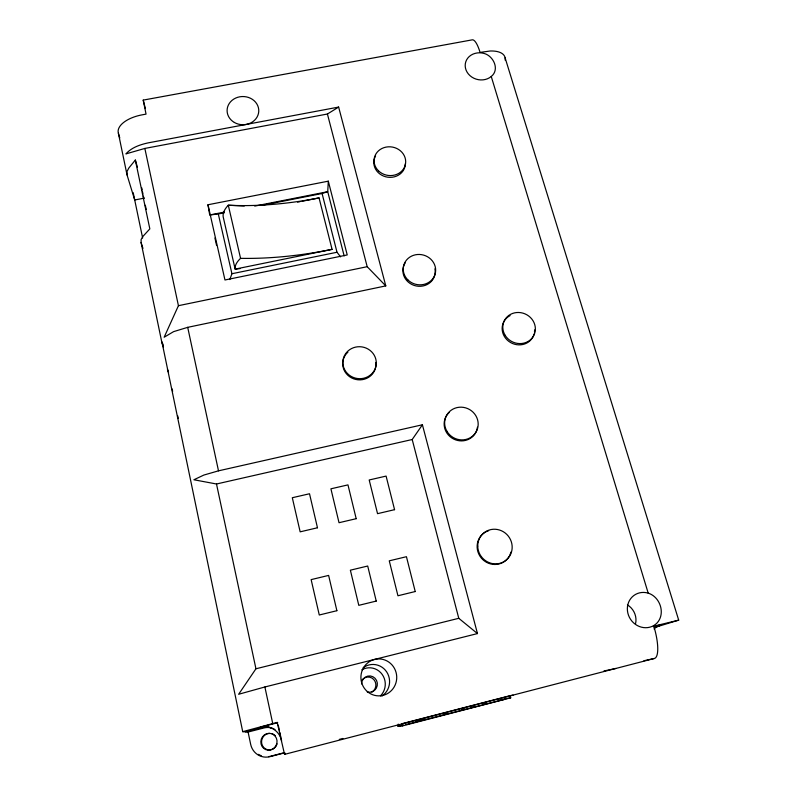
<?xml version="1.0" encoding="UTF-8"?>
<svg xmlns="http://www.w3.org/2000/svg" width="797" height="797" viewBox="0 0 797 797"><rect width="100%" height="100%" fill="white"/><g stroke="black" fill="none" stroke-linecap="round" stroke-linejoin="round"><path stroke-width="1.2" d="M162.688 343.477L163.415 346.984L161.881 342.561L141.089 242.527L141.129 239.479L143.091 236.231L149.836 228.878L135.341 160.048L128.855 167.988L127.002 171.514L127.032 174.892L134.713 199.987L144.406 198.104M209.521 213.845L207.977 204.759L328.304 181.168L327.736 191.698L344.155 255.917M161.881 342.561L161.921 341.863L242.726 731.666L248.086 732.025L263.927 727.97A16.976 16.159 -72.6 0 1 271.279 727.86M229.805 279.568L231.927 273.73L218.308 213.975L209.721 214.981L224.316 212.102M144.845 148.431L178.428 305.689L164.152 337.231L173.616 331.632L187.703 327.338L385.788 285.894L338.635 107.077L148.122 142.882C140.013 144.665 131.565 147.485 125.916 153.901L144.845 148.431L327.418 114.011L338.635 107.077M477.463 633.575L458.773 618.303L255.947 668.783L238.632 694.277L264.883 686.974L477.463 633.575L422.41 424.781L218.498 470.838L203.883 475.052L193.89 479.764L216.495 483.998L412.198 439.516L422.41 424.781M242.726 731.666L277.197 722.401L284.549 754.37L285.256 753.404M491.251 76.492C499.918 69.608 493.542 56.089 484.267 53.489A15.332 13.449 14.6 0 0 466.574 59.934A15.332 13.449 14.6 0 0 471.764 77.03A15.332 13.449 14.6 0 0 491.251 76.492L648.2 593.137C660.016 596.804 665.704 613.292 657.216 622.816A18.052 16.747 56 0 1 635.339 624.3A18.052 16.747 56 0 1 628.634 602.243A18.052 16.747 56 0 1 648.2 593.137M505.109 57.812L678.695 620.146L655.483 627.219M262.263 205.297L322.078 193.492L327.736 191.698L254.731 206.094M283.792 752.816L270.562 756.243A16.617 15.84 -72.3 0 1 268.489 756.632M284.758 752.826L270.024 756.642A16.946 16.149 -72.3 0 1 250.656 744.298L248.086 732.025M339.343 739.387L342.939 738.45M510.13 695.661L402.037 723.686L402.565 725.888L510.708 697.823L510.13 695.661L513.069 695.114M284.549 754.37L654.327 658.481A30.844 8.618 73.3 0 0 653.819 626.173L678.695 620.146M400.044 725.738L397.753 726.326L402.565 725.888M403.551 724.991L398.739 726.236L398.231 724.114M415.576 721.873L419.182 720.936M421.593 720.309L425.2 719.372M443.232 714.7L446.838 713.763M461.274 710.017L464.88 709.081M470.888 707.517L474.494 706.58M482.912 704.399L486.519 703.462M498.543 700.344L502.15 699.407M653.381 626.721L661.38 624.679A17.823 16.428 58.2 0 0 654.068 628.972M245.546 731.855L262.183 727.601A17.833 16.986 -72.4 0 1 270.97 727.771M655.533 627.03L659.039 626.133M643.926 660.733L654.327 658.481M603.947 670.974L615.882 668.454M178.428 305.689L367.188 266.696L385.788 285.894M332.07 249.351L235.145 269.107L223.19 216.864A49.006 20.323 -12.9 0 1 228.301 205.227A215.2 105.543 -14.7 0 0 319.049 197.905L332.07 249.351A218.438 96.347 -14.7 0 1 240.564 258.338A49.613 18.461 -13.1 0 0 235.145 269.107L240.076 268.609M231.927 273.73L337.011 252.26L340.578 256.863M218.308 213.975L224.415 212.769M297.6 202.149L299.981 201.671M302.063 201.262L319.049 197.905M127.032 174.892L118.394 133.288A27.497 13.489 -9.4 0 1 142.105 114.848L146.04 114.12L143.221 100.103L472.213 39.85A26.929 6.655 81.2 0 1 480.073 52.403L490.205 50.998A26.48 12.513 -19.2 0 1 505.129 60.094M504.102 698.989L510.708 697.823M501.203 699.836L505.527 699.079L405.982 724.543M244.3 206.005L228.301 205.227L240.564 258.338M277.197 722.401L277.725 722.72L260.26 727.183A18.789 17.883 -72.2 0 1 281.61 740.752M167.43 369.29L168.546 372.398M141.089 242.527L142.972 248.425M143.221 100.103L145.383 108.591M118.394 133.288L119.779 137.931M135.36 160.048L137.373 167.121M327.418 114.011L367.188 266.696M412.198 439.516L458.773 618.303M328.304 181.168L347.223 254.94L224.963 279.986L207.977 204.759M322.078 193.492L337.011 252.26M214.921 238.004L216.555 245.277M278.243 725.131L279.279 729.932M279.797 732.343L280.833 737.145M187.703 327.338L218.498 470.838M264.883 686.974L272.733 723.546M216.495 483.998L255.947 668.783M133.199 192.715L142.623 237.974M172.142 388.946L172.64 391.337M177.741 415.875L178.239 418.286M363.173 667.747A17.155 16.617 89.7 0 1 386.675 671.911A17.155 16.617 89.7 0 1 381.952 696.04M361.858 669.789A16.348 15.83 -89.4 0 1 382.211 674.451A16.348 15.83 -89.4 0 1 380.438 695.901M271.907 733.688A8.319 7.92 -72.7 0 1 275.373 735.89M277.087 743.92A8.319 7.92 -72.7 0 1 267.772 749.778A8.319 7.92 -72.7 0 1 261.605 740.782A8.319 7.92 -72.7 0 1 269.864 733.37M261.316 755.765A16.617 15.84 -72.3 0 1 258.527 754.361M272.016 728.119A17.833 16.986 -72.4 0 1 274.995 729.604M627.438 604.893A16.757 15.631 57.4 0 1 635.598 623.513M361.539 683.906A8.179 7.92 -89.4 0 1 370.326 675.966A8.179 7.92 -89.4 0 1 377.22 685.689A8.179 7.92 -89.4 0 1 367.238 691.945M361.499 680.877A8.03 7.771 -89.1 0 1 373.753 679.492A8.03 7.771 -89.1 0 1 371.88 692.075M146.24 209.432A23.97 0.677 77.3 0 1 145.323 205.277M143.809 198.244A23.97 0.677 77.3 0 1 143.37 196.102M142.972 194.129A23.97 0.677 77.3 0 1 142.533 191.908M142.175 189.995A23.97 0.677 77.3 0 1 141.826 187.982M375.915 362.416A16.677 15.91 9.4 0 1 355.721 379.432A16.677 15.91 9.4 0 1 345.171 355.382M345.768 354.526A16.677 15.91 9.4 0 1 347.9 352.194M434.923 268.808A16.239 15.083 14.3 0 1 416.263 285.984A16.239 15.083 14.3 0 1 405.165 262.95M534.12 333.933A16.428 15.302 25.4 0 1 508.675 341.275A16.428 15.302 25.4 0 1 510.09 315.602M534.598 329.938A16.428 15.302 25.4 0 1 534.488 331.96M477.453 427.212A16.876 16.159 27.8 0 1 453.483 438.958A16.876 16.159 27.8 0 1 449.08 412.597M509.253 556.206A17.544 16.896 50.2 0 1 481.119 557.8A17.544 16.896 50.2 0 1 488.671 530.682M510.917 552.082A17.544 16.896 50.2 0 1 509.771 555.23M405.354 163.694A15.82 14.316 10.3 0 1 385.738 176.795A15.82 14.316 10.3 0 1 375.576 155.933M336.882 610.701L319.278 615.005L311.139 579.618L328.623 575.414L336.882 610.701M376.234 601.077L358.789 605.341L350.371 570.184L367.706 566.019L376.234 601.077M415.227 591.533L397.942 595.767L389.265 560.829L406.44 556.704L415.227 591.533M317.475 527.773L300.16 531.838L292.31 497.726L309.515 493.761L317.475 527.773M356.189 518.688L339.024 522.712L330.914 488.82L347.97 484.885L356.189 518.688M394.565 509.672L377.549 513.667L369.19 479.983L386.097 476.088L394.565 509.672M272.684 749.15A8.478 8.08 -72.7 0 0 273.311 734.535A8.478 8.08 -72.7 0 0 260.838 741.628A8.478 8.08 -72.7 0 0 272.684 749.15M234.368 122.469A15.84 14.107 1.1 0 0 258.756 111.371A15.84 14.107 1.1 0 0 235.673 98.071A15.84 14.107 1.1 0 0 234.368 122.469M363.472 667.826A18.48 17.913 88.3 0 0 378.495 695.871A18.48 17.913 88.3 0 0 394.495 668.474A18.48 17.913 88.3 0 0 363.472 667.826M347.512 373.594A16.737 15.96 9.4 0 0 375.626 367.377A16.737 15.96 9.4 0 0 355.552 347.123A16.737 15.96 9.4 0 0 347.512 373.594M505.139 335.308A16.488 15.342 25.4 0 0 533.332 336.314A16.488 15.342 25.4 0 0 518.787 312.484A16.488 15.342 25.4 0 0 505.139 335.308M407.915 279.946A16.289 15.123 14.3 0 0 435.082 274.188A16.289 15.123 14.3 0 0 415.337 254.821A16.289 15.123 14.3 0 0 407.915 279.946M378.535 170.867A15.87 14.356 10.3 0 0 405.095 165.587A15.87 14.356 10.3 0 0 385.967 147.116A15.87 14.356 10.3 0 0 378.535 170.867M446.918 431.267A16.936 16.209 27.8 0 0 475.978 432.163A16.936 16.209 27.8 0 0 461.333 407.177A16.936 16.209 27.8 0 0 446.918 431.267M477.742 546.114A17.604 16.956 50.1 0 0 503.744 561.785A17.604 16.956 50.1 0 0 503.395 531.768A17.604 16.956 50.1 0 0 477.742 546.114"/></g></svg>
